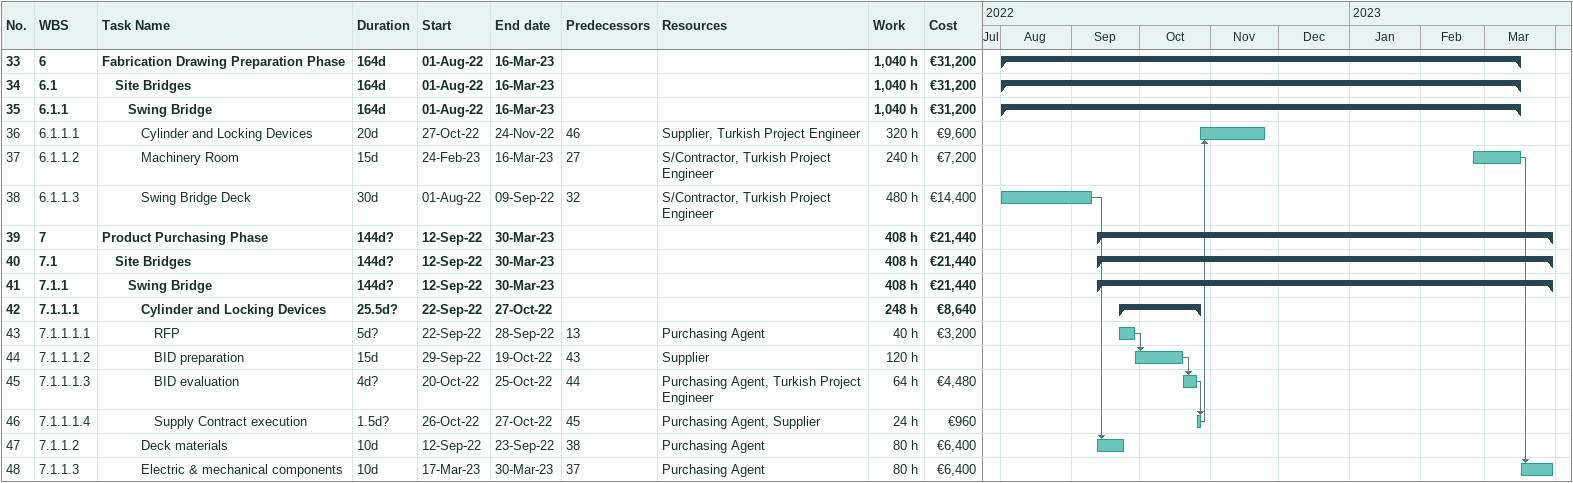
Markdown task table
| ID | WBS | Task | Duration | Start | Finish | Predecessors | Resources | Work (h) | Cost (€) |
|---|---|---|---|---|---|---|---|---|---|
| 33 | 6 | **Fabrication Drawing Preparation Phase** | 164d | 2022-08-01 | 2023-03-16 |  |  | 1040 | 31200 |
| 34 | 6.1 | **Site Bridges** | 164d | 2022-08-01 | 2023-03-16 |  |  | 1040 | 31200 |
| 35 | 6.1.1 | **Swing Bridge** | 164d | 2022-08-01 | 2023-03-16 |  |  | 1040 | 31200 |
| 36 | 6.1.1.1 | Cylinder and Locking Devices | 20d | 2022-10-27 | 2022-11-24 | 46 | Supplier, Turkish Project Engineer | 320 | 9600 |
| 37 | 6.1.1.2 | Machinery Room | 15d | 2023-02-24 | 2023-03-16 | 27 | S/Contractor, Turkish Project Engineer | 240 | 7200 |
| 38 | 6.1.1.3 | Swing Bridge Deck | 30d | 2022-08-01 | 2022-09-09 | 32 | S/Contractor, Turkish Project Engineer | 480 | 14400 |
| 39 | 7 | **Product Purchasing Phase** | 144d? | 2022-09-12 | 2023-03-30 |  |  | 408 | 21440 |
| 40 | 7.1 | **Site Bridges** | 144d? | 2022-09-12 | 2023-03-30 |  |  | 408 | 21440 |
| 41 | 7.1.1 | **Swing Bridge** | 144d? | 2022-09-12 | 2023-03-30 |  |  | 408 | 21440 |
| 42 | 7.1.1.1 | **Cylinder and Locking Devices** | 25.5d? | 2022-09-22 | 2022-10-27 |  |  | 248 | 8640 |
| 43 | 7.1.1.1.1 | RFP | 5d? | 2022-09-22 | 2022-09-28 | 13 | Purchasing Agent | 40 | 3200 |
| 44 | 7.1.1.1.2 | BID preparation | 15d | 2022-09-29 | 2022-10-19 | 43 | Supplier | 120 |  |
| 45 | 7.1.1.1.3 | BID evaluation | 4d? | 2022-10-20 | 2022-10-25 | 44 | Purchasing Agent, Turkish Project Engineer | 64 | 4480 |
| 46 | 7.1.1.1.4 | Supply Contract execution | 1.5d? | 2022-10-26 | 2022-10-27 | 45 | Purchasing Agent, Supplier | 24 | 960 |
| 47 | 7.1.1.2 | Deck materials | 10d | 2022-09-12 | 2022-09-23 | 38 | Purchasing Agent | 80 | 6400 |
| 48 | 7.1.1.3 | Electric & mechanical components | 10d | 2023-03-17 | 2023-03-30 | 37 | Purchasing Agent | 80 | 6400 |
